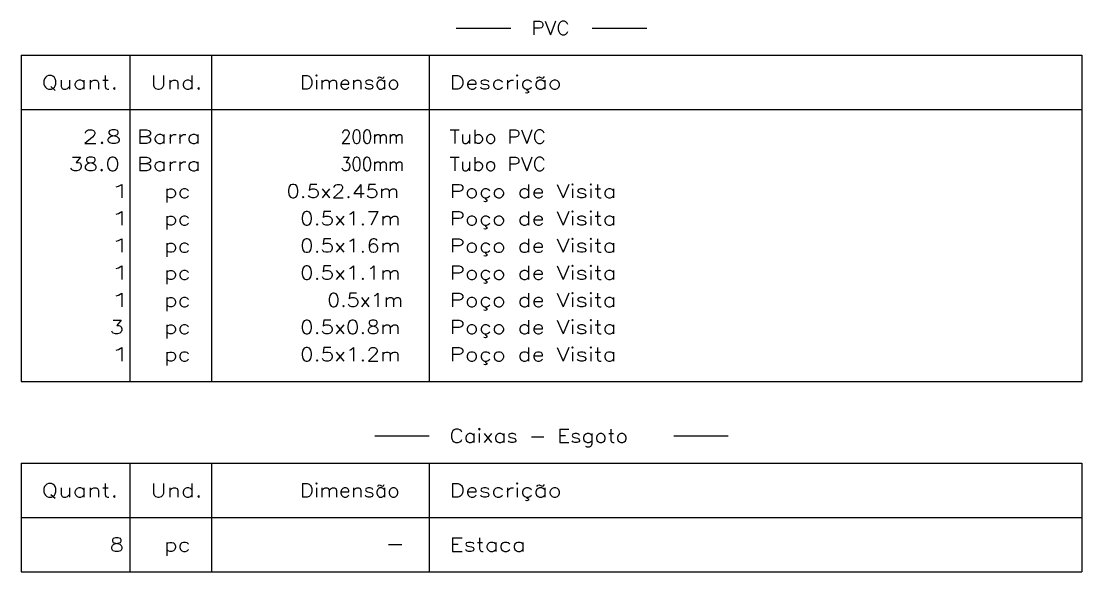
# Model space of a CAD drawing. Extents: x -6997814 to 14282083, y -16 to 289481930.
# Drawn here: x 363482.1 to 363544.5, y 7352320.3 to 7352352.7 of the extents above; entities that cross this region are included whole.
import ezdxf

# ---------------------------------------------------------------- set-up
doc = ezdxf.new("R2010")
doc.units = 0
doc.header["$LTSCALE"] = 6.5
doc.layers.add('LISTAGEM_LINHA', color=7, linetype='CONTINUOUS')
doc.layers.add('LISTAGEM_TEXTO', color=7, linetype='CONTINUOUS')
doc.styles.add('ROMANS', font='romans.shx')

msp = doc.modelspace()

# ---------------------------------------------------------------- linework, layer by layer
at = {"layer": 'LISTAGEM_LINHA', "lineweight": -2}
for p, q in [((363507.7026, 7352352.32255), (363510.9026, 7352352.32255)), ((363515.7026, 7352352.32255), (363518.9026, 7352352.32255)), ((363482.1026, 7352350.72255), (363544.5026, 7352350.72255)), ((363482.1026, 7352350.72255), (363482.1026, 7352331.5226)), ((363488.5026, 7352350.72255), (363488.5026, 7352331.5226)), ((363493.3026, 7352350.72255), (363493.3026, 7352331.5226)), ((363506.1026, 7352350.72255), (363506.1026, 7352331.5226)), ((363544.5026, 7352350.72255), (363544.5026, 7352331.5226)), ((363482.1026, 7352347.52255), (363544.5026, 7352347.52255)), ((363482.1026, 7352331.52255), (363544.5026, 7352331.52255)), ((363502.9026, 7352328.32255), (363506.1026, 7352328.32255)), ((363520.5026, 7352328.32255), (363523.7026, 7352328.32255)), ((363482.1026, 7352326.72255), (363544.5026, 7352326.72255)), ((363482.1026, 7352326.72255), (363482.1026, 7352320.3226)), ((363488.5026, 7352326.72255), (363488.5026, 7352320.3226)), ((363493.3026, 7352326.72255), (363493.3026, 7352320.3226)), ((363506.1026, 7352326.72255), (363506.1026, 7352320.3226)), ((363544.5026, 7352326.72255), (363544.5026, 7352320.3226)), ((363482.1026, 7352323.52255), (363544.5026, 7352323.52255)), ((363503.7026, 7352321.92255), (363504.5026, 7352321.92255)), ((363482.1026, 7352320.32255), (363544.5026, 7352320.32255))]:
    msp.add_line(p, q, dxfattribs=at)

# ---------------------------------------------------------------- texts
at = {"layer": 'LISTAGEM_TEXTO', "lineweight": -2, "style": 'ROMANS'}
for s, width, p in [('PVC', 1.105263, (363512.1026, 7352351.92255)), ('Quant.', 1.298969, (363483.3026, 7352348.72255)), ('Und.', 1.272727, (363489.7026, 7352348.72255)), ('Dimensão', 1.135135, (363498.5026, 7352348.72255)), ('Descrição', 1.277027, (363507.3026, 7352348.72255)), ('2.8', 1.340426, (363485.7026, 7352345.52255)), ('Barra', 1.296296, (363488.9026, 7352345.52255)), ('200mm', 0.905172, (363500.9026, 7352345.52255)), ('Tubo PVC', 1.112583, (363507.3026, 7352345.52255)), ('38.0', 1.253731, (363484.9026, 7352343.92255)), ('Barra', 1.296296, (363488.9026, 7352343.92255)), ('300mm', 0.905172, (363500.9026, 7352343.92255)), ('Tubo PVC', 1.112583, (363507.3026, 7352343.92255)), ('Poço de Visita', 1.25641, (363507.3026, 7352342.32255)), ('1', 1.909091, (363487.3026, 7352342.32255)), ('pc', 1.235294, (363490.5026, 7352342.32255)), ('0.5x2.45m', 1.159509, (363497.7026, 7352342.32255)), ('1', 1.909091, (363487.3026, 7352340.72255)), ('0.5x1.7m', 1.174825, (363498.5026, 7352340.72255)), ('Poço de Visita', 1.25641, (363507.3026, 7352340.72255)), ('pc', 1.235294, (363490.5026, 7352340.72255)), ('1', 1.909091, (363487.3026, 7352339.12255)), ('pc', 1.235294, (363490.5026, 7352339.12255)), ('0.5x1.6m', 1.174825, (363498.5026, 7352339.12255)), ('Poço de Visita', 1.25641, (363507.3026, 7352339.12255)), ('1', 1.909091, (363487.3026, 7352337.52255)), ('0.5x1.1m', 1.174825, (363498.5026, 7352337.52255)), ('Poço de Visita', 1.25641, (363507.3026, 7352337.52255)), ('pc', 1.235294, (363490.5026, 7352337.52255)), ('1', 1.909091, (363487.3026, 7352335.92255)), ('pc', 1.235294, (363490.5026, 7352335.92255)), ('0.5x1m', 1.115044, (363500.1026, 7352335.92255)), ('Poço de Visita', 1.25641, (363507.3026, 7352335.92255)), ('3', 1.235294, (363487.3026, 7352334.32255)), ('0.5x0.8m', 1.174825, (363498.5026, 7352334.32255)), ('Poço de Visita', 1.25641, (363507.3026, 7352334.32255)), ('pc', 1.235294, (363490.5026, 7352334.32255)), ('1', 1.909091, (363487.3026, 7352332.72255)), ('pc', 1.235294, (363490.5026, 7352332.72255)), ('0.5x1.2m', 1.174825, (363498.5026, 7352332.72255)), ('Poço de Visita', 1.25641, (363507.3026, 7352332.72255)), ('Caixas - Esgoto', 1.162362, (363507.3026, 7352327.92255)), ('Quant.', 1.298969, (363483.3026, 7352324.72255)), ('Und.', 1.272727, (363489.7026, 7352324.72255)), ('Dimensão', 1.135135, (363498.5026, 7352324.72255)), ('Descrição', 1.277027, (363507.3026, 7352324.72255)), ('8', 1.235294, (363487.3026, 7352321.52255)), ('pc', 1.235294, (363490.5026, 7352321.52255)), ('Estaca', 1.26, (363507.3026, 7352321.52255))]:
    msp.add_text(s, height=0.8, dxfattribs=dict(at, width=width)).set_placement(p)

doc.saveas('drawing.dxf')
